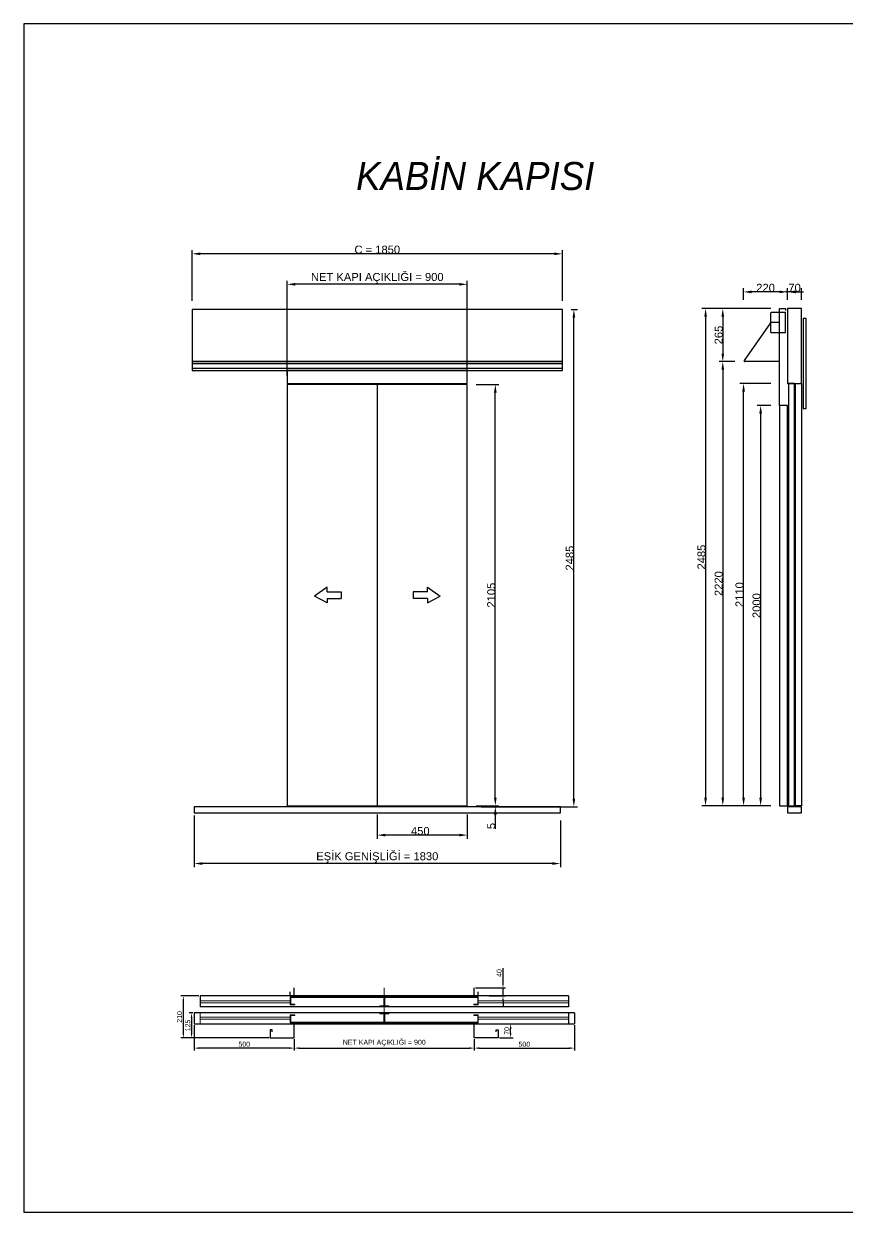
# Model space of a CAD drawing. Header units: millimetres. Extents: x 0 to 630, y 0 to 297.
# Drawn here: x 0 to 205.8, y 0 to 297 of the extents above; entities that cross this region are included whole.
import ezdxf

# ---------------------------------------------------------------- set-up
doc = ezdxf.new("R2010")
doc.units = ezdxf.units.MM
doc.layers.add('Yazılar', color=70, linetype='Continuous')
doc.layers.add('Ölçülendirme', color=7, linetype='Continuous')
doc.styles.get("Standard").update_dxf_attribs({"font": 'arial.ttf'})
doc.dimstyles.new('ISO-25 XS', dxfattribs={"dimscale": 10, "dimtxt": 2.5, "dimasz": 2.5, "dimexe": 1.25, "dimexo": 0.625, "dimtad": 1, "dimtxsty": 'Standard', "dimcen": 2.5, "dimclrd": 60, "dimclre": 60, "dimadec": 0, "dimazin": 0, "dimtfac": 1, "dimtmove": 0, "dimatfit": 3, "dimfxl": 1, "dimarcsym": 0})
doc.dimstyles.new('Ölçülendirme Küçük', dxfattribs={"dimscale": 100, "dimtxt": 0.4, "dimasz": 0.4, "dimexe": 0.18, "dimexo": 0.44, "dimgap": 0, "dimtad": 1, "dimdec": 0, "dimrnd": 1, "dimzin": 0, "dimdsep": 46, "dimtxsty": 'Standard', "dimcen": 0.09, "dimclrd": 60, "dimclre": 60, "dimclrt": 256, "dimadec": 0, "dimazin": 0, "dimtfac": 1, "dimtdec": 0, "dimtix": 1, "dimtofl": 0, "dimtmove": 0, "dimatfit": 3, "dimfxl": 0.75, "dimtolj": 1, "dimtzin": 0, "dimarcsym": 0})

# ---------------------------------------------------------------- blocks, each defined once
blk = doc.blocks.new('*D30')
at = {"layer": 'DEFPOINTS', "color": 0, "transparency": 16777216}
for p in [(1160, 2332.6), (1610, 2332.6), (1160, 2185.6)]:
    blk.add_point(p, dxfattribs=at)
at = {"layer": 'Ölçülendirme', "color": 60, "lineweight": -2, "transparency": 16777216}
for p, q in [((1160, 2288.6), (1160, 2167.6)), ((1610, 2288.6), (1610, 2167.6)), ((1570, 2185.6), (1200, 2185.6))]:
    blk.add_line(p, q, dxfattribs=at)
at = {"layer": 'Ölçülendirme', "color": 60, "transparency": 16777216}
for points in [[(1200, 2192.3), (1200, 2178.9), (1160, 2185.6)], [(1570, 2192.3), (1570, 2178.9), (1610, 2185.6)]]:
    blk.add_solid(points, dxfattribs=at)
at = {"layer": 'Ölçülendirme', "transparency": 16777216, "insert": (1375, 2206), "char_height": 40, "attachment_point": 5}
blk.add_mtext('\\A1;450', dxfattribs=at)
blk = doc.blocks.new('*D31')
at = {"layer": 'DEFPOINTS', "color": 0, "transparency": 16777216}
for p in [(245, 2327.6), (2075, 2302.6), (245, 2043.5)]:
    blk.add_point(p, dxfattribs=at)
at = {"layer": 'Ölçülendirme', "color": 60, "lineweight": -2, "transparency": 16777216}
for p, q in [((245, 2283.6), (245, 2025.5)), ((2075, 2258.6), (2075, 2025.5)), ((2035, 2043.5), (285, 2043.5))]:
    blk.add_line(p, q, dxfattribs=at)
at = {"layer": 'Ölçülendirme', "color": 60, "transparency": 16777216}
for points in [[(285, 2050.2), (285, 2036.9), (245, 2043.5)], [(2035, 2050.2), (2035, 2036.9), (2075, 2043.5)]]:
    blk.add_solid(points, dxfattribs=at)
at = {"layer": 'Ölçülendirme', "transparency": 16777216, "insert": (1160, 2073.9), "char_height": 40, "attachment_point": 5}
blk.add_mtext('\\A1;EŞİK GENİŞLİĞİ = 1830', dxfattribs=at)
blk = doc.blocks.new('*D32')
at = {"layer": 'DEFPOINTS', "color": 0, "transparency": 16777216}
for p in [(1610, 4437.6), (1750, 4437.6), (1610, 2332.6)]:
    blk.add_point(p, dxfattribs=at)
at = {"layer": 'Ölçülendirme', "color": 60, "lineweight": -2, "transparency": 16777216}
for p, q in [((1654, 4437.6), (1768, 4437.6)), ((1750, 2372.6), (1750, 4397.6)), ((1654, 2332.6), (1768, 2332.6))]:
    blk.add_line(p, q, dxfattribs=at)
at = {"layer": 'Ölçülendirme', "color": 60, "transparency": 16777216}
for points in [[(1743.3, 4397.6), (1756.7, 4397.6), (1750, 4437.6)], [(1743.3, 2372.6), (1756.7, 2372.6), (1750, 2332.6)]]:
    blk.add_solid(points, dxfattribs=at)
at = {"layer": 'Ölçülendirme', "transparency": 16777216, "insert": (1729.6, 3385.1), "char_height": 40, "attachment_point": 5, "rotation": 90}
blk.add_mtext('\\A1;2105', dxfattribs=at)
blk = doc.blocks.new('*D33')
at = {"layer": 'DEFPOINTS', "color": 0, "transparency": 16777216}
for p in [(1610, 2332.6), (1635, 2327.6), (1750, 2327.6)]:
    blk.add_point(p, dxfattribs=at)
at = {"layer": 'Ölçülendirme', "color": 60, "lineweight": -2, "transparency": 16777216}
for p, q in [((1750, 2372.6), (1750, 2412.6)), ((1654, 2332.6), (1768, 2332.6)), ((1679, 2327.6), (1768, 2327.6)), ((1750, 2287.6), (1750, 2217.7))]:
    blk.add_line(p, q, dxfattribs=at)
at = {"layer": 'Ölçülendirme', "color": 60, "transparency": 16777216}
for points in [[(1743.3, 2372.6), (1756.7, 2372.6), (1750, 2332.6)], [(1743.3, 2287.6), (1756.7, 2287.6), (1750, 2327.6)]]:
    blk.add_solid(points, dxfattribs=at)
at = {"layer": 'Ölçülendirme', "transparency": 16777216, "insert": (1729.7, 2231), "char_height": 40, "attachment_point": 5, "rotation": 90}
blk.add_mtext('\\A1;5', dxfattribs=at)
blk = doc.blocks.new('*D34')
at = {"layer": 'DEFPOINTS', "color": 0, "transparency": 16777216}
for p in [(2085, 4812.6), (2142.6, 4812.6), (1635, 2327.6)]:
    blk.add_point(p, dxfattribs=at)
at = {"layer": 'Ölçülendirme', "color": 60, "lineweight": -2, "transparency": 16777216}
for p, q in [((2129, 4812.6), (2160.6, 4812.6)), ((2142.6, 2367.6), (2142.6, 4772.6)), ((1679, 2327.6), (2160.6, 2327.6))]:
    blk.add_line(p, q, dxfattribs=at)
at = {"layer": 'Ölçülendirme', "color": 60, "transparency": 16777216}
for points in [[(2135.9, 4772.6), (2149.2, 4772.6), (2142.6, 4812.6)], [(2135.9, 2367.6), (2149.2, 2367.6), (2142.6, 2327.6)]]:
    blk.add_solid(points, dxfattribs=at)
at = {"layer": 'Ölçülendirme', "transparency": 16777216, "insert": (2122.1, 3570.1), "char_height": 40, "attachment_point": 5, "rotation": 90}
blk.add_mtext('\\A1;2485', dxfattribs=at)
blk = doc.blocks.new('*D35')
at = {"layer": 'DEFPOINTS', "color": 0, "transparency": 16777216}
for p in [(2990.9, 4442.6), (3170.9, 4442.6), (3170.9, 2332.6)]:
    blk.add_point(p, dxfattribs=at)
at = {"layer": 'Ölçülendirme', "color": 60, "lineweight": -2, "transparency": 16777216}
for p, q in [((3126.9, 4442.6), (2972.9, 4442.6)), ((2990.9, 2372.6), (2990.9, 4402.6)), ((3126.9, 2332.6), (2972.9, 2332.6))]:
    blk.add_line(p, q, dxfattribs=at)
at = {"layer": 'Ölçülendirme', "color": 60, "transparency": 16777216}
for points in [[(2984.3, 4402.6), (2997.6, 4402.6), (2990.9, 4442.6)], [(2984.3, 2372.6), (2997.6, 2372.6), (2990.9, 2332.6)]]:
    blk.add_solid(points, dxfattribs=at)
at = {"layer": 'Ölçülendirme', "transparency": 16777216, "insert": (2970.5, 3387.6), "char_height": 40, "attachment_point": 5, "rotation": 90}
blk.add_mtext('\\A1;2110', dxfattribs=at)
blk = doc.blocks.new('*D22')
at = {"layer": 'DEFPOINTS', "color": 0, "transparency": 16777216}
for p in [(3170.9, 4332.6), (3076.2, 2332.6), (3170.9, 2332.6)]:
    blk.add_point(p, dxfattribs=at)
at = {"layer": 'Ölçülendirme', "color": 60, "lineweight": -2, "transparency": 16777216}
for p, q in [((3126.9, 4332.6), (3058.2, 4332.6)), ((3076.2, 4292.6), (3076.2, 2372.6)), ((3126.9, 2332.6), (3058.2, 2332.6))]:
    blk.add_line(p, q, dxfattribs=at)
at = {"layer": 'Ölçülendirme', "color": 60, "transparency": 16777216}
for points in [[(3069.5, 4292.6), (3082.8, 4292.6), (3076.2, 4332.6)], [(3069.5, 2372.6), (3082.8, 2372.6), (3076.2, 2332.6)]]:
    blk.add_solid(points, dxfattribs=at)
at = {"layer": 'Ölçülendirme', "transparency": 16777216, "insert": (3055.8, 3332.6), "char_height": 40, "attachment_point": 5, "rotation": 90}
blk.add_mtext('\\A1;2000', dxfattribs=at)
blk = doc.blocks.new('*D23')
at = {"layer": 'DEFPOINTS', "color": 0, "transparency": 16777216}
for p in [(2990.9, 4552.6), (2886.9, 2332.6), (3170.9, 2332.6)]:
    blk.add_point(p, dxfattribs=at)
at = {"layer": 'Ölçülendirme', "color": 60, "lineweight": -2, "transparency": 16777216}
for p, q in [((2946.9, 4552.6), (2868.9, 4552.6)), ((2886.9, 4512.6), (2886.9, 2372.6)), ((3126.9, 2332.6), (2868.9, 2332.6))]:
    blk.add_line(p, q, dxfattribs=at)
at = {"layer": 'Ölçülendirme', "color": 60, "transparency": 16777216}
for points in [[(2880.3, 4512.6), (2893.6, 4512.6), (2886.9, 4552.6)], [(2880.3, 2372.6), (2893.6, 2372.6), (2886.9, 2332.6)]]:
    blk.add_solid(points, dxfattribs=at)
at = {"layer": 'Ölçülendirme', "transparency": 16777216, "insert": (2866.5, 3442.6), "char_height": 40, "attachment_point": 5, "rotation": 90}
blk.add_mtext('\\A1;2220', dxfattribs=at)
blk = doc.blocks.new('*D24')
at = {"layer": 'DEFPOINTS', "color": 0, "transparency": 16777216}
for p in [(3170.9, 4817.6), (2886.9, 4552.6), (2990.9, 4552.6)]:
    blk.add_point(p, dxfattribs=at)
at = {"layer": 'Ölçülendirme', "color": 60, "lineweight": -2, "transparency": 16777216}
for p, q in [((3126.9, 4817.6), (2868.9, 4817.6)), ((2886.9, 4777.6), (2886.9, 4592.6)), ((2946.9, 4552.6), (2868.9, 4552.6))]:
    blk.add_line(p, q, dxfattribs=at)
at = {"layer": 'Ölçülendirme', "color": 60, "transparency": 16777216}
for points in [[(2880.3, 4777.6), (2893.6, 4777.6), (2886.9, 4817.6)], [(2880.3, 4592.6), (2893.6, 4592.6), (2886.9, 4552.6)]]:
    blk.add_solid(points, dxfattribs=at)
at = {"layer": 'Ölçülendirme', "transparency": 16777216, "insert": (2866.5, 4685.1), "char_height": 40, "attachment_point": 5, "rotation": 90}
blk.add_mtext('\\A1;265', dxfattribs=at)
blk = doc.blocks.new('*D25')
at = {"layer": 'DEFPOINTS', "color": 0, "transparency": 16777216}
for p in [(3170.9, 4817.6), (2800.9, 2332.6), (3170.9, 2332.6)]:
    blk.add_point(p, dxfattribs=at)
at = {"layer": 'Ölçülendirme', "color": 60, "lineweight": -2, "transparency": 16777216}
for p, q in [((3126.9, 4817.6), (2782.9, 4817.6)), ((2800.9, 4777.6), (2800.9, 2372.6)), ((3126.9, 2332.6), (2782.9, 2332.6))]:
    blk.add_line(p, q, dxfattribs=at)
at = {"layer": 'Ölçülendirme', "color": 60, "transparency": 16777216}
for points in [[(2794.3, 4777.6), (2807.6, 4777.6), (2800.9, 4817.6)], [(2794.3, 2372.6), (2807.6, 2372.6), (2800.9, 2332.6)]]:
    blk.add_solid(points, dxfattribs=at)
at = {"layer": 'Ölçülendirme', "transparency": 16777216, "insert": (2780.5, 3575.1), "char_height": 40, "attachment_point": 5, "rotation": 90}
blk.add_mtext('\\A1;2485', dxfattribs=at)
blk = doc.blocks.new('*D26')
at = {"layer": 'DEFPOINTS', "color": 0, "transparency": 16777216}
for p in [(3210.9, 4900.6), (3210.9, 4817.6), (3280.9, 4817.6)]:
    blk.add_point(p, dxfattribs=at)
at = {"layer": 'Ölçülendirme', "color": 60, "lineweight": -2, "transparency": 16777216}
for p, q in [((3240.9, 4900.6), (3200.9, 4900.6)), ((3210.9, 4861.6), (3210.9, 4918.6)), ((3250.9, 4900.6), (3290.9, 4900.6)), ((3280.9, 4861.6), (3280.9, 4918.6))]:
    blk.add_line(p, q, dxfattribs=at)
at = {"layer": 'Ölçülendirme', "color": 60, "transparency": 16777216}
for points in [[(3250.9, 4907.3), (3250.9, 4893.9), (3210.9, 4900.6)], [(3240.9, 4907.3), (3240.9, 4893.9), (3280.9, 4900.6)]]:
    blk.add_solid(points, dxfattribs=at)
at = {"layer": 'Ölçülendirme', "transparency": 16777216, "insert": (3245.9, 4921), "char_height": 40, "attachment_point": 5}
blk.add_mtext('\\A1;70', dxfattribs=at)
blk = doc.blocks.new('*D27')
at = {"layer": 'DEFPOINTS', "color": 0, "transparency": 16777216}
for p in [(2990.9, 4900.6), (2990.9, 4817.6), (3210.9, 4817.6)]:
    blk.add_point(p, dxfattribs=at)
at = {"layer": 'Ölçülendirme', "color": 60, "lineweight": -2, "transparency": 16777216}
for p, q in [((2990.9, 4861.6), (2990.9, 4918.6)), ((3170.9, 4900.6), (3030.9, 4900.6)), ((3210.9, 4861.6), (3210.9, 4918.6))]:
    blk.add_line(p, q, dxfattribs=at)
at = {"layer": 'Ölçülendirme', "color": 60, "transparency": 16777216}
for points in [[(3030.9, 4907.3), (3030.9, 4893.9), (2990.9, 4900.6)], [(3170.9, 4907.3), (3170.9, 4893.9), (3210.9, 4900.6)]]:
    blk.add_solid(points, dxfattribs=at)
at = {"layer": 'Ölçülendirme', "transparency": 16777216, "insert": (3100.9, 4921), "char_height": 40, "attachment_point": 5}
blk.add_mtext('\\A1;220', dxfattribs=at)
blk = doc.blocks.new('*D28')
at = {"layer": 'DEFPOINTS', "color": 0, "transparency": 16777216}
for p in [(235, 5091), (235, 4812.6), (2085, 4812.6)]:
    blk.add_point(p, dxfattribs=at)
at = {"layer": 'Ölçülendirme', "color": 60, "lineweight": -2, "transparency": 16777216}
for p, q in [((235, 4856.6), (235, 5109)), ((2085, 4856.6), (2085, 5109)), ((2045, 5091), (275, 5091))]:
    blk.add_line(p, q, dxfattribs=at)
at = {"layer": 'Ölçülendirme', "color": 60, "transparency": 16777216}
for points in [[(275, 5097.7), (275, 5084.3), (235, 5091)], [(2045, 5097.7), (2045, 5084.3), (2085, 5091)]]:
    blk.add_solid(points, dxfattribs=at)
at = {"layer": 'Ölçülendirme', "transparency": 16777216, "insert": (1160, 5111.7), "char_height": 40, "attachment_point": 5}
blk.add_mtext('\\A1;C = 1850', dxfattribs=at)
blk = doc.blocks.new('*D29')
at = {"layer": 'DEFPOINTS', "color": 0, "transparency": 16777216}
for p in [(710, 4938.6), (710, 4437.6), (1610, 4437.6)]:
    blk.add_point(p, dxfattribs=at)
at = {"layer": 'Ölçülendirme', "color": 60, "lineweight": -2, "transparency": 16777216}
for p, q in [((710, 4481.6), (710, 4956.6)), ((1570, 4938.6), (750, 4938.6)), ((1610, 4481.6), (1610, 4956.6))]:
    blk.add_line(p, q, dxfattribs=at)
at = {"layer": 'Ölçülendirme', "color": 60, "transparency": 16777216}
for points in [[(750, 4945.3), (750, 4931.9), (710, 4938.6)], [(1570, 4945.3), (1570, 4931.9), (1610, 4938.6)]]:
    blk.add_solid(points, dxfattribs=at)
at = {"layer": 'Ölçülendirme', "transparency": 16777216, "insert": (1160, 4969.1), "char_height": 40, "attachment_point": 5}
blk.add_mtext('\\A1;NET KAPI AÇIKLIĞI = 900', dxfattribs=at)
blk = doc.blocks.new('*D36')
at = {"color": 60, "lineweight": -2, "transparency": 16777216}
for p, q in [((745, 1165.7), (745, 1108.6)), ((1645, 1165.7), (1645, 1108.6)), ((770, 1121.1), (1620, 1121.1))]:
    blk.add_line(p, q, dxfattribs=at)
at = {"color": 60, "transparency": 16777216}
for points in [[(770, 1125.3), (770, 1116.9), (745, 1121.1)], [(1620, 1125.3), (1620, 1116.9), (1645, 1121.1)]]:
    blk.add_solid(points, dxfattribs=at)
at = {"layer": 'DEFPOINTS', "color": 0, "transparency": 16777216}
for p in [(745, 1172), (1645, 1172), (1645, 1121.1)]:
    blk.add_point(p, dxfattribs=at)
at = {"color": 0, "transparency": 16777216, "insert": (1195, 1146.4), "char_height": 25, "attachment_point": 5}
blk.add_mtext('NET KAPI AÇIKLIĞI = 900', dxfattribs=at)
blk = doc.blocks.new('*D37')
at = {"color": 60, "lineweight": -2, "transparency": 16777216}
for p, q in [((245, 1235.7), (245, 1108.6)), ((745, 1165.7), (745, 1108.6)), ((720, 1121.1), (270, 1121.1))]:
    blk.add_line(p, q, dxfattribs=at)
at = {"color": 60, "transparency": 16777216}
for points in [[(270, 1125.3), (270, 1116.9), (245, 1121.1)], [(720, 1125.3), (720, 1116.9), (745, 1121.1)]]:
    blk.add_solid(points, dxfattribs=at)
at = {"layer": 'DEFPOINTS', "color": 0, "transparency": 16777216}
for p in [(245, 1242), (745, 1172), (245, 1121.1)]:
    blk.add_point(p, dxfattribs=at)
at = {"color": 0, "transparency": 16777216, "insert": (495, 1140.1), "char_height": 25, "attachment_point": 5}
blk.add_mtext('500', dxfattribs=at)
blk = doc.blocks.new('*D38')
at = {"color": 60, "lineweight": -2, "transparency": 16777216}
for p, q in [((2145, 1235.7), (2145, 1108.6)), ((1645, 1165.7), (1645, 1108.6)), ((1670, 1121.1), (2120, 1121.1))]:
    blk.add_line(p, q, dxfattribs=at)
at = {"color": 60, "transparency": 16777216}
for points in [[(1670, 1125.3), (1670, 1116.9), (1645, 1121.1)], [(2120, 1125.3), (2120, 1116.9), (2145, 1121.1)]]:
    blk.add_solid(points, dxfattribs=at)
at = {"layer": 'DEFPOINTS', "color": 0, "transparency": 16777216}
for p in [(2145, 1242), (1645, 1172), (2145, 1121.1)]:
    blk.add_point(p, dxfattribs=at)
at = {"color": 0, "transparency": 16777216, "insert": (1895, 1140.1), "char_height": 25, "attachment_point": 5}
blk.add_mtext('500', dxfattribs=at)
blk = doc.blocks.new('*D39')
at = {"color": 60, "lineweight": -2, "transparency": 16777216}
for p, q in [((1794.4, 1242), (1839.1, 1242)), ((1826.6, 1197), (1826.6, 1217)), ((1771.3, 1172), (1839.1, 1172))]:
    blk.add_line(p, q, dxfattribs=at)
at = {"color": 60, "transparency": 16777216}
for points in [[(1822.5, 1217), (1830.8, 1217), (1826.6, 1242)], [(1822.5, 1197), (1830.8, 1197), (1826.6, 1172)]]:
    blk.add_solid(points, dxfattribs=at)
at = {"layer": 'DEFPOINTS', "color": 0, "transparency": 16777216}
for p in [(1788.1, 1242), (1826.6, 1242), (1765, 1172)]:
    blk.add_point(p, dxfattribs=at)
at = {"color": 0, "transparency": 16777216, "insert": (1807.6, 1207), "char_height": 25, "attachment_point": 5, "rotation": 90}
blk.add_mtext('70', dxfattribs=at)
blk = doc.blocks.new('*D40')
at = {"color": 60, "lineweight": -2, "transparency": 16777216}
for p, q in [((1788.4, 1447), (1788.4, 1521.2)), ((1651.3, 1422), (1800.9, 1422)), ((1718.8, 1382), (1800.9, 1382)), ((1788.4, 1382), (1788.4, 1422)), ((1788.4, 1357), (1788.4, 1332))]:
    blk.add_line(p, q, dxfattribs=at)
at = {"color": 60, "transparency": 16777216}
for points in [[(1784.2, 1447), (1792.6, 1447), (1788.4, 1422)], [(1784.2, 1357), (1792.6, 1357), (1788.4, 1382)]]:
    blk.add_solid(points, dxfattribs=at)
at = {"layer": 'DEFPOINTS', "color": 0, "transparency": 16777216}
for p in [(1645, 1422), (1712.6, 1382), (1788.4, 1382)]:
    blk.add_point(p, dxfattribs=at)
at = {"color": 0, "transparency": 16777216, "insert": (1769.4, 1496.6), "char_height": 25, "attachment_point": 5, "rotation": 90}
blk.add_mtext('40', dxfattribs=at)
blk = doc.blocks.new('*D41')
at = {"color": 60, "lineweight": -2, "transparency": 16777216}
for p, q in [((268.8, 1382), (178.1, 1382)), ((190.6, 1197), (190.6, 1357)), ((618.8, 1172), (178.1, 1172))]:
    blk.add_line(p, q, dxfattribs=at)
at = {"color": 60, "transparency": 16777216}
for points in [[(186.4, 1357), (194.8, 1357), (190.6, 1382)], [(186.4, 1197), (194.8, 1197), (190.6, 1172)]]:
    blk.add_solid(points, dxfattribs=at)
at = {"layer": 'DEFPOINTS', "color": 0, "transparency": 16777216}
for p in [(190.6, 1382), (275, 1382), (625, 1172)]:
    blk.add_point(p, dxfattribs=at)
at = {"color": 0, "transparency": 16777216, "insert": (171.6, 1277), "char_height": 25, "attachment_point": 5, "rotation": 90}
blk.add_mtext('210', dxfattribs=at)
blk = doc.blocks.new('*D42')
at = {"color": 60, "lineweight": -2, "transparency": 16777216}
for p, q in [((238.8, 1297), (219.2, 1297)), ((231.7, 1272), (231.7, 1197)), ((618.8, 1172), (219.2, 1172))]:
    blk.add_line(p, q, dxfattribs=at)
at = {"color": 60, "transparency": 16777216}
for points in [[(227.5, 1272), (235.9, 1272), (231.7, 1297)], [(227.5, 1197), (235.9, 1197), (231.7, 1172)]]:
    blk.add_solid(points, dxfattribs=at)
at = {"layer": 'DEFPOINTS', "color": 0, "transparency": 16777216}
for p in [(245, 1297), (231.7, 1172), (625, 1172)]:
    blk.add_point(p, dxfattribs=at)
at = {"color": 0, "transparency": 16777216, "insert": (212.7, 1234.5), "char_height": 25, "attachment_point": 5, "rotation": 90}
blk.add_mtext('125', dxfattribs=at)
blk = doc.blocks.new('A$C0F9618C7')
for p, q in [((71.1, 55.8), (71.1, 78.1)), ((71.1, 78.1), (134.3, 33.9)), ((71.1, 55.8), (0, 55.8)), ((0, 55.8), (0, 22.3)), ((71.1, 22.3), (0, 22.3)), ((71.1, 0), (134.3, 33.9)), ((71.1, 22.3), (71.1, 0))]:
    blk.add_line(p, q)
blk = doc.blocks.new('A$C11CC7A4F')
for p, q in [((3170.943, 4552.584), (3170.943, 4817.584)), ((3170.943, 4817.584), (3200.943, 4817.584)), ((3200.943, 4817.584), (3200.943, 4807.584)), ((3125.049, 4746.588), (2994.196, 4557.29)), ((3170.943, 4747.584), (3127.282, 4747.584)), ((3170.943, 4552.584), (2996.664, 4552.584)), ((3170.943, 4332.584), (3170.943, 4552.584))]:
    blk.add_line(p, q)
at = {"color": 7, "linetype": 'Continuous'}
for p, q in [((2115, 1381.964), (275, 1381.964)), ((275, 1381.964), (275, 1326.964)), ((725, 1381.964), (725, 1401.964)), ((745, 1381.964), (725, 1381.964)), ((745, 1381.964), (745, 1421.964)), ((1645, 1381.964), (1645, 1421.964)), ((1645, 1381.964), (1665, 1381.964)), ((1665, 1381.964), (1665, 1401.964)), ((2115, 1381.964), (2115, 1326.964)), ((2115, 1326.964), (275, 1326.964)), ((2145, 1296.964), (245, 1296.964)), ((245, 1296.964), (245, 1241.964)), ((2115, 1296.964), (2115, 1241.964)), ((2145, 1296.964), (2145, 1241.964)), ((245, 1241.964), (2145, 1241.964)), ((635, 1211.964), (625, 1211.964)), ((625, 1211.964), (625, 1171.964)), ((635, 1201.964), (635, 1211.964)), ((745, 1171.964), (745, 1241.964)), ((1645, 1171.964), (1645, 1241.964)), ((1755, 1211.964), (1765, 1211.964)), ((1755, 1201.964), (1755, 1211.964)), ((1765, 1211.964), (1765, 1171.964)), ((625, 1171.964), (745, 1171.964)), ((1765, 1171.964), (1645, 1171.964))]:
    blk.add_line(p, q, dxfattribs=at)
at = {"color": 152, "linetype": 'Continuous', "lineweight": 20, "true_color": 0x2776bb}
for p, q in [((1195, 1376.964), (725, 1376.964)), ((725, 1376.964), (725, 1336.964)), ((1192, 1373.964), (728, 1373.964)), ((728, 1373.964), (728, 1339.964)), ((1192, 1331.964), (1192, 1373.964)), ((1195, 1376.964), (1665, 1376.964)), ((1195, 1328.964), (1195, 1376.964)), ((1195, 1328.964), (1195, 1376.964)), ((1198, 1373.964), (1662, 1373.964)), ((1198, 1331.964), (1198, 1373.964)), ((1662, 1373.964), (1662, 1339.964)), ((1665, 1376.964), (1665, 1336.964)), ((725, 1336.964), (748, 1336.964)), ((728, 1339.964), (748, 1339.964)), ((748, 1336.964), (748, 1339.964)), ((1172, 1331.964), (1192, 1331.964)), ((1172, 1331.964), (1172, 1328.964)), ((1172, 1328.964), (1195, 1328.964)), ((1218, 1328.964), (1195, 1328.964)), ((1218, 1331.964), (1198, 1331.964)), ((1218, 1331.964), (1218, 1328.964)), ((1642, 1336.964), (1642, 1339.964)), ((1662, 1339.964), (1642, 1339.964)), ((1665, 1336.964), (1642, 1336.964)), ((725, 1246.964), (725, 1286.964)), ((725, 1286.964), (748, 1286.964)), ((728, 1249.964), (728, 1283.964)), ((728, 1283.964), (748, 1283.964)), ((1192, 1249.964), (728, 1249.964)), ((748, 1286.964), (748, 1283.964)), ((1172, 1294.964), (1195, 1294.964)), ((1172, 1294.964), (1172, 1291.964)), ((1172, 1291.964), (1192, 1291.964)), ((1192, 1291.964), (1192, 1249.964)), ((1195, 1294.964), (1195, 1246.964)), ((1195, 1294.964), (1195, 1246.964)), ((1218, 1294.964), (1195, 1294.964)), ((1198, 1291.964), (1198, 1249.964)), ((1218, 1291.964), (1198, 1291.964)), ((1198, 1249.964), (1662, 1249.964)), ((1218, 1294.964), (1218, 1291.964)), ((1642, 1286.964), (1642, 1283.964)), ((1665, 1286.964), (1642, 1286.964)), ((1662, 1283.964), (1642, 1283.964)), ((1662, 1249.964), (1662, 1283.964)), ((1665, 1246.964), (1665, 1286.964)), ((1195, 1246.964), (725, 1246.964)), ((1195, 1246.964), (1665, 1246.964))]:
    blk.add_line(p, q, dxfattribs=at)
at = {"color": 251, "linetype": 'Continuous', "lineweight": 5, "true_color": 0x636466}
for p, q in [((1195, 1421.964), (1195, 1241.964)), ((275, 1357.964), (725, 1357.964)), ((275, 1347.964), (725, 1347.964)), ((2115, 1357.964), (1665, 1357.964)), ((2115, 1347.964), (1665, 1347.964)), ((275, 1296.964), (275, 1241.964)), ((275, 1275.964), (725, 1275.964)), ((725, 1265.964), (275, 1265.964)), ((2115, 1275.964), (1665, 1275.964)), ((1665, 1265.964), (2115, 1265.964))]:
    blk.add_line(p, q, dxfattribs=at)
for points in [[(235, 4507.584), (2085, 4507.584), (2085, 4812.584), (235, 4812.584)], [(235, 4552.584), (2085, 4552.584), (2085, 4812.584), (235, 4812.584)], [(3210.943, 4442.584), (3280.943, 4442.584), (3280.943, 4817.584), (3210.943, 4817.584)], [(3287.943, 4317.584), (3302.943, 4317.584), (3302.943, 4767.584), (3287.943, 4767.584)], [(235, 4542.584), (2085, 4542.584), (2085, 4552.584), (235, 4552.584)], [(235, 4507.584), (2085, 4507.584), (2085, 4517.584), (235, 4517.584)], [(1610, 4507.584), (710, 4507.584), (710, 4442.584), (1610, 4442.584)], [(710, 2332.584), (1610, 2332.584), (1610, 4437.584), (710, 4437.584)], [(1610, 4437.584), (1160, 4437.584), (1160, 2332.584), (1610, 2332.584)], [(1610, 4437.584), (1160, 4437.584), (1160, 2332.584), (1610, 2332.584)], [(3245.943, 4442.584), (3215.943, 4442.584), (3215.943, 2332.584), (3245.943, 2332.584)], [(3245.943, 4442.584), (3215.943, 4442.584), (3215.943, 2332.584), (3245.943, 2332.584)], [(3280.943, 2332.584), (3250.943, 2332.584), (3250.943, 4442.584), (3280.943, 4442.584)], [(3280.943, 2332.584), (3250.943, 2332.584), (3250.943, 4442.584), (3280.943, 4442.584)], [(3170.943, 2332.584), (3210.943, 2332.584), (3210.943, 4332.584), (3170.943, 4332.584)], [(245, 2297.584), (2075, 2297.584), (2075, 2327.584), (245, 2327.584)], [(3210.943, 2297.584), (3280.943, 2297.584), (3280.943, 2327.584), (3210.943, 2327.584)]]:
    blk.add_lwpolyline(points, close=True)
blk.add_lwpolyline([(3128.943, 4697.584), (3197.943, 4697.584, 0.41421356), (3200.943, 4700.584), (3200.943, 4794.584, 0.41421356), (3197.943, 4797.584), (3128.943, 4797.584, 0.41421356), (3125.943, 4794.584), (3125.943, 4700.584, 0.41421356)], format="xyb", close=True)
blk.add_lwpolyline([(1160, 4437.584), (710, 4437.584), (710, 2332.584), (1160, 2332.584)])
for centre, start, end in [((3127.282, 4744.584), 90, 138.0940581), ((2996.664, 4555.584), 145.3456668, 270)]:
    blk.add_arc(centre, 3, start, end)
at = {"color": 152, "linetype": 'Continuous', "lineweight": 20, "true_color": 0x2776bb}
for p in [(1195, 1381.964), (1195, 1326.964), (1195, 1296.964)]:
    blk.add_point(p, dxfattribs=at)
at = {"xscale": -1}
blk.add_blockref('A$C0F9618C7', (980, 3346.034), dxfattribs=at)
blk.add_blockref('A$C0F9618C7', (1340, 3346.034))
at = {"layer": 'Yazılar', "insert": (1649.5, 5479.088), "char_height": 140, "width": 2829, "attachment_point": 5}
blk.add_mtext('{\\fMS PGothic|b0|i1|c162|p34;KABİN KAPISI}', dxfattribs=at)
dim = blk.add_linear_dim(base=(1788.406, 1381.964), p1=(1645, 1421.964), p2=(1712.562, 1381.964), angle=90, dimstyle='ISO-25 XS', override={"dimfxl": 1.25})
dim.commit()
dim.dimension.update_dxf_attribs({"geometry": '*D40', "text_midpoint": (1788.406, 1496.58), "dimtype": 128})
for base, p1, p2, picture, middle in [((190.59, 1381.964), (625, 1171.964), (275, 1381.964), '*D41', (171.576, 1276.964)), ((231.703, 1171.964), (245, 1296.964), (625, 1171.964), '*D42', (212.689, 1234.464)), ((1826.643, 1241.964), (1765, 1171.964), (1788.143, 1241.964), '*D39', (1807.629, 1206.964))]:
    dim = blk.add_linear_dim(base=base, p1=p1, p2=p2, angle=90, dimstyle='ISO-25 XS', override={"dimfxl": 1.25})
    dim.commit()
    dim.dimension.update_dxf_attribs({"geometry": picture, "text_midpoint": middle})
for base, p1, p2, picture, middle in [((245, 1121.108), (745, 1171.964), (245, 1241.964), '*D37', (495, 1140.123)), ((2145, 1121.108), (1645, 1171.964), (2145, 1241.964), '*D38', (1895, 1140.123))]:
    dim = blk.add_linear_dim(base=base, p1=p1, p2=p2, dimstyle='ISO-25 XS', override={"dimfxl": 1.25})
    dim.commit()
    dim.dimension.update_dxf_attribs({"geometry": picture, "text_midpoint": middle})
dim = blk.add_linear_dim(base=(1645, 1121.108), p1=(745, 1171.964), p2=(1645, 1171.964), text='NET KAPI AÇIKLIĞI = <>', dimstyle='ISO-25 XS', override={"dimfxl": 1.25})
dim.commit()
dim.dimension.update_dxf_attribs({"geometry": '*D36', "text_midpoint": (1195, 1146.424)})
at = {"layer": 'Ölçülendirme'}
for base, p1, p2, text, picture, middle in [((235, 5091.015), (2085, 4812.584), (235, 4812.584), 'C = <>', '*D28', (1160, 5091.015)), ((245, 2043.544), (2075, 2302.584), (245, 2327.584), 'EŞİK GENİŞLİĞİ = <>', '*D31', (1160, 2043.544))]:
    dim = blk.add_linear_dim(base=base, p1=p1, p2=p2, text=text, dimstyle='Ölçülendirme Küçük', dxfattribs=at)
    dim.commit()
    dim.dimension.update_dxf_attribs({"geometry": picture, "text_midpoint": middle, "dimtype": 128})
dim = blk.add_linear_dim(base=(710, 4938.584), p1=(1610, 4437.584), p2=(710, 4437.584), text='NET KAPI AÇIKLIĞI = <>', dimstyle='Ölçülendirme Küçük', dxfattribs=at)
dim.commit()
dim.dimension.update_dxf_attribs({"geometry": '*D29', "text_midpoint": (1160, 4969.089)})
for base, p1, p2, picture, middle in [((2990.943, 4900.584), (3210.943, 4817.584), (2990.943, 4817.584), '*D27', (3100.943, 4921.007)), ((3210.943, 4900.584), (3280.943, 4817.584), (3210.943, 4817.584), '*D26', (3245.943, 4921.007))]:
    dim = blk.add_linear_dim(base=base, p1=p1, p2=p2, dimstyle='Ölçülendirme Küçük', dxfattribs=at)
    dim.commit()
    dim.dimension.update_dxf_attribs({"geometry": picture, "text_midpoint": middle})
for base, p1, p2, picture, middle in [((2142.558, 4812.584), (1635, 2327.584), (2085, 4812.584), '*D34', (2142.558, 3570.084)), ((2886.943, 2332.584), (2990.943, 4552.584), (3170.943, 2332.584), '*D23', (2886.943, 3442.584)), ((2990.943, 4442.584), (3170.943, 2332.584), (3170.943, 4442.584), '*D35', (2990.943, 3387.584)), ((3076.179, 2332.584), (3170.943, 4332.584), (3170.943, 2332.584), '*D22', (3076.179, 3332.584)), ((1750, 2327.584), (1610, 2332.584), (1635, 2327.584), '*D33', (1750, 2231.008))]:
    dim = blk.add_linear_dim(base=base, p1=p1, p2=p2, angle=90, dimstyle='Ölçülendirme Küçük', dxfattribs=at)
    dim.commit()
    dim.dimension.update_dxf_attribs({"geometry": picture, "text_midpoint": middle, "dimtype": 128})
for base, p1, p2, picture, middle in [((2800.943, 2332.584), (3170.943, 4817.584), (3170.943, 2332.584), '*D25', (2780.52, 3575.084)), ((2886.943, 4552.584), (3170.943, 4817.584), (2990.943, 4552.584), '*D24', (2866.52, 4685.084)), ((1750, 4437.584), (1610, 2332.584), (1610, 4437.584), '*D32', (1729.577, 3385.084))]:
    dim = blk.add_linear_dim(base=base, p1=p1, p2=p2, angle=90, dimstyle='Ölçülendirme Küçük', dxfattribs=at)
    dim.commit()
    dim.dimension.update_dxf_attribs({"geometry": picture, "text_midpoint": middle})
dim = blk.add_linear_dim(base=(1160, 2185.584), p1=(1610, 2332.584), p2=(1160, 2332.584), dimstyle='Ölçülendirme Küçük', dxfattribs=at)
dim.commit()
dim.dimension.update_dxf_attribs({"geometry": '*D30', "text_midpoint": (1375, 2185.584), "dimtype": 128})

msp = doc.modelspace()

# ---------------------------------------------------------------- linework, layer by layer
msp.add_lwpolyline([(210, 0), (210, 297), (0, 297), (0, 0)], close=True)

# ---------------------------------------------------------------- block references
at = {"xscale": 0.05, "yscale": 0.05, "zscale": 0.05}
msp.add_blockref('A$C11CC7A4F', (30.35, -15.04), dxfattribs=at)

doc.saveas('drawing.dxf')
